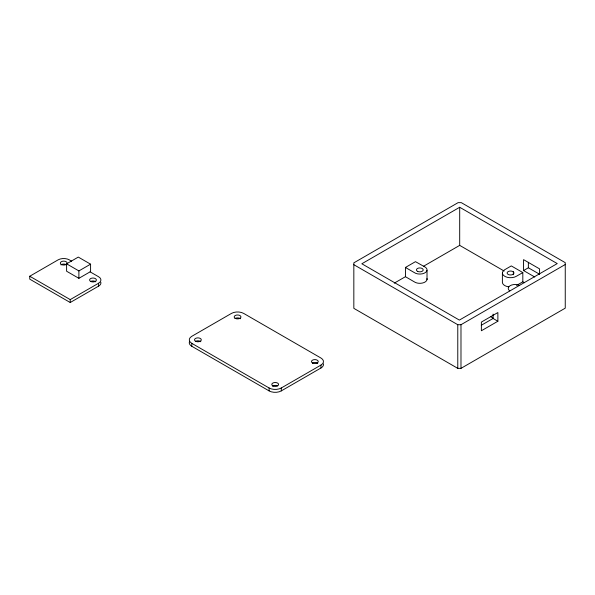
<?xml version="1.0" encoding="UTF-8"?>
<svg xmlns="http://www.w3.org/2000/svg" width="595" height="595" viewBox="0 0 595 595"><rect width="100%" height="100%" fill="white"/><g stroke="black" fill="none" stroke-linecap="round" stroke-linejoin="round"><path stroke-width="0.89" d="M100.845 282.305A7.928 4.574 0 0 1 98.592 286.136L70.225 302.513L29.75 279.144L29.75 276.236L58.117 259.859A7.928 4.574 0 0 1 69.325 259.859L71.645 261.198M66.603 263.83L78.295 257.085L90.581 264.173L90.581 271.573L78.89 278.326L66.603 271.231L66.603 263.83L78.89 270.926L90.581 264.173M29.75 276.236L70.225 299.605L98.592 283.227A7.928 4.574 0 0 0 98.592 276.749L90.098 271.848M459.697 207.268L361.834 263.771L459.377 320.088L557.24 263.585L459.697 207.268L459.697 245.371L504.151 271.037M405.44 267.453L415.474 261.659L425.514 267.304A7.252 4.187 0 0 1 424.302 273.179A7.252 4.187 0 0 1 414.127 272.48L405.44 267.453L405.44 276.697L414.127 281.733A7.252 4.187 0 0 0 422.681 282.989A7.252 4.187 0 0 0 426.994 278.542M394.277 283.138L405.44 276.697M423.514 266.262L459.697 245.371M191.798 343.352L269.096 387.977A8.627 4.983 0 0 0 281.294 387.977L320.965 365.077A8.627 4.983 0 0 0 320.965 358.034L243.667 313.409A8.627 4.983 0 0 0 231.462 313.409L191.798 336.309A8.627 4.983 0 0 0 191.798 343.352L191.798 346.268L269.096 390.893A8.627 4.983 0 0 0 281.294 390.893L320.965 367.993A8.627 4.983 0 0 0 323.42 363.82M539.576 274.347L539.576 268.888L523.563 259.643L523.563 270.554L528.367 267.78L539.576 274.25M522.819 272.562L516.564 276.177A8.152 4.708 0 0 1 505.043 276.482A8.152 4.708 0 0 1 504.515 269.833L511.298 265.913L522.819 272.562L522.819 281.814L516.564 285.421M353.832 264.693L457.778 324.714L460.984 324.714L565.25 264.515M481.288 325.272L493.069 318.466L497.874 321.24L497.874 312.546L481.377 322.074L481.377 330.761L497.874 321.24M460.984 368.357L565.25 308.158L565.25 262.663L461.304 202.65L458.098 202.65L353.832 262.849L353.832 308.344L457.778 368.357L460.984 368.357L460.984 324.714M523.563 270.554L534.771 277.025M522.819 281.814L524.366 282.707M493.419 318.303L491.834 317.388A7.252 4.187 0 0 1 490.726 316.503M528.367 262.321L528.367 267.78M513.359 271.945L513.359 274.719M502.388 273.224L502.388 282.469A8.152 4.708 0 0 0 508.792 286.85M493.069 314.115L493.069 318.466M457.778 324.714L457.778 368.357M427.017 270.39L427.017 279.635M320.965 365.077L320.965 367.993M281.294 387.977L281.294 390.893M269.096 387.977L269.096 390.893M98.592 283.227L98.592 286.136M78.89 270.926L78.89 278.326M70.225 299.605L70.225 302.513M60.928 264.887A3.399 1.964 0 0 1 66.313 264.738M90.44 281.599A3.399 1.964 0 0 1 95.817 281.822M509.766 290.888A6.798 3.92 0 0 1 510.108 285.719A6.798 3.92 0 0 1 519.033 285.236M191.798 346.268A8.627 4.983 0 0 1 189.56 341.456M195.495 341.359A3.399 1.964 0 0 1 200.842 341.761M272.584 386.11A3.399 1.964 0 0 1 277.367 385.865M312.375 363.129A3.399 1.964 0 0 1 317.745 363.426M235.01 318.548A3.399 1.964 0 0 1 240.387 318.749M513.589 272.138L513.098 271.714A3.399 1.964 0 0 0 508.651 271.372A3.399 1.964 0 0 0 507.49 273.871L507.981 274.295A3.399 1.964 0 0 0 512.421 274.637A3.399 1.964 0 0 0 513.589 272.138M90.73 281.457A3.399 1.964 0 0 0 96.316 280.379A3.399 1.964 0 0 0 91.905 278.125A3.399 1.964 0 0 0 90.73 281.457M61.783 264.708A3.399 1.964 0 0 0 67.109 263.258A3.399 1.964 0 0 0 62.274 261.317A3.399 1.964 0 0 0 61.783 264.708M417.683 271.417A3.399 1.964 0 0 0 423.171 270.197A3.399 1.964 0 0 0 418.597 268.062A3.399 1.964 0 0 0 417.683 271.417M273.023 385.962A3.399 1.964 0 0 0 278.542 384.794A3.399 1.964 0 0 0 274.02 382.615A3.399 1.964 0 0 0 273.023 385.962M312.546 362.987A3.399 1.964 0 0 0 318.169 361.998A3.399 1.964 0 0 0 313.87 359.678A3.399 1.964 0 0 0 312.546 362.987M235.322 318.407A3.399 1.964 0 0 0 240.893 317.313A3.399 1.964 0 0 0 236.475 315.075A3.399 1.964 0 0 0 235.322 318.407M196.201 341.53A3.399 1.964 0 0 0 201.296 339.827A3.399 1.964 0 0 0 196.201 338.131A3.399 1.964 0 0 0 196.201 341.53"/></g></svg>
